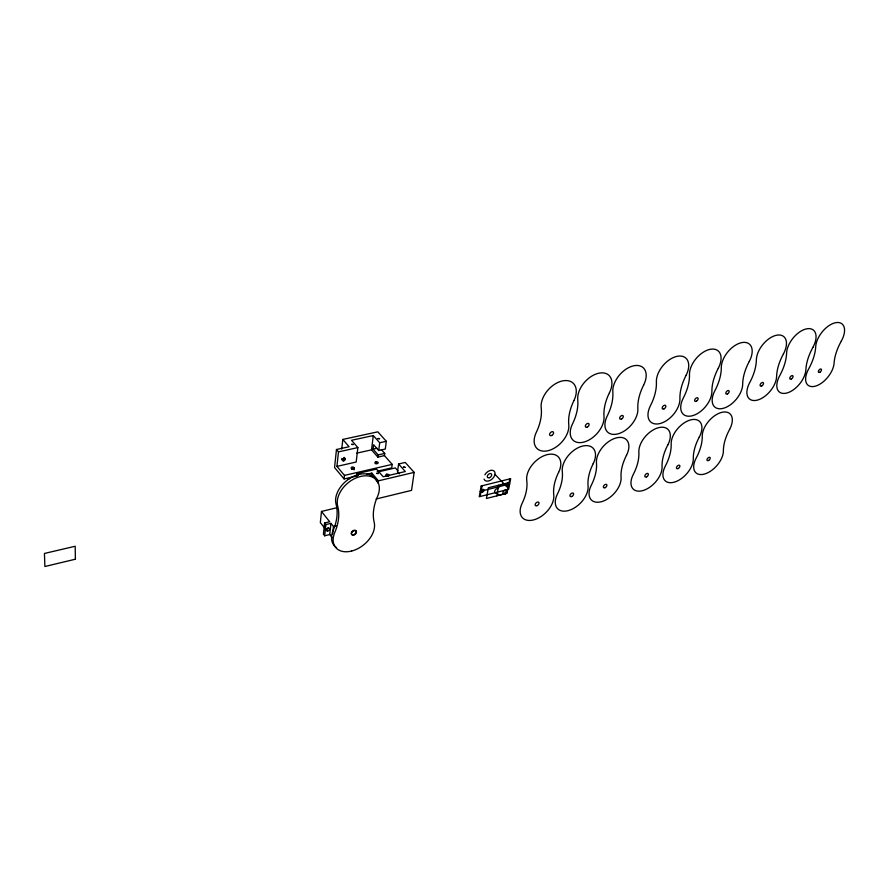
<?xml version="1.0" encoding="UTF-8"?>
<svg xmlns="http://www.w3.org/2000/svg" width="889" height="889" viewBox="0 0 889 889"><rect width="100%" height="100%" fill="white"/><g stroke="black" fill="none" stroke-linecap="round" stroke-linejoin="round"><path stroke-width="1.33" d="M336.953 507.697L321.485 511.453L320.34 522.599L325.218 528.788M321.485 511.453L329.675 521.743L324.585 522.999L323.418 534.189L324.685 535.8L329.741 534.522L332.253 537.701M325.041 528.377L326.319 529.933M324.685 535.8L325.863 524.61L324.585 522.999M377.169 471.259L391.727 467.87L392.193 464.38L384.448 455.613L377.881 457.102L378.158 454.912L373.069 449.112L373.613 444.733L378.714 450.523L385.293 449.045L386.293 441.288L377.825 431.832L342.81 439.433L349.088 446.723L336.475 449.512L334.553 467.547L344.087 478.949L357.311 475.871M344.087 478.949L344.476 475.404L336.931 466.392L338.487 451.879L336.475 449.512M329.741 534.522L330.952 523.343L325.863 524.61M341.754 449.089L342.81 439.433M332.653 533.967L333.464 526.51L330.952 523.343M351.8 468.992L352 467.225M378.714 450.523L379.703 442.755L373.291 435.543L351.533 440.288L357.867 447.589L356.189 462.024L336.931 466.392M356.645 476.282L356.956 473.626L376.525 469.092L383.17 476.737L405.295 471.537L398.583 463.98L405.24 462.447L414.152 472.381L411.551 490.372L376.125 498.996M377.881 457.102L371.535 449.856L373.291 435.543M371.491 475.704L371.824 473.115L366.713 474.304M375.58 463.536L375.803 461.78M378.125 483.416L378.458 480.827L371.824 473.115M384.448 455.613L384.726 453.423L381.314 449.578M386.437 476.004L386.671 474.248M398.583 463.98L397.505 471.815L399.294 473.826M480.171 496.495L482.082 485.772M496.762 495.862L498.751 485.183M509.775 478.893L506.997 493.262L486.427 498.485L488.372 487.772L509.03 482.616M333.464 526.51L336.098 525.855M480.204 491.384L509.664 483.994M378.458 480.827L414.152 472.381M347.532 479.049L350.188 478.426M378.058 471.937L395.327 467.914L397.961 470.903M344.476 475.404L392.193 464.38M378.158 454.912L384.726 453.423M373.069 449.112L376.992 448.234M356.667 453.179L371.535 449.856M338.487 451.879L357.867 447.589M379.703 442.755L386.293 441.288M494.973 474.359L503.885 483.649M505.274 485.094L508.008 487.95M344.265 458.013L345.276 459.191M356.956 473.626L358.345 475.271M341.743 458.402L343.521 460.502M344.154 457.402A1.634 1.156 -39.7 0 1 341.854 459.613M375.291 463.625A1.622 0.922 7.2 0 1 376.947 463.602M354.166 469.859A1.634 0.945 6.5 0 0 351.599 469.048A4.367 2.511 6.5 0 1 353.411 469.281M344.432 458.868A4.356 3.067 -39.7 0 1 342.965 460.069M353.311 467.458A4.367 2.511 6.5 0 1 353.922 467.592M386.237 476.071A1.634 0.945 7.4 0 1 387.815 476.071M387.204 476.071A1.634 0.945 7.4 0 1 385.993 474.604A1.634 0.945 7.4 0 1 388.582 474.559A1.634 0.945 7.4 0 1 388.249 476.048M328.252 527.666A1.811 1.233 -37.9 0 1 325.807 529.399M325.074 528.755A1.811 1.233 -37.9 0 1 325.163 527.91M336.553 547.624A23.37 15.635 -38.7 0 1 333.208 530.277A56.174 38.616 -36.4 0 0 336.053 504.13A23.759 16.235 -39.5 0 1 351.499 477.371A23.759 16.235 -39.5 0 1 376.847 481.605M484.827 474.793A6.567 4.256 -43.6 0 1 493.606 470.681A6.567 4.256 -43.6 0 1 492.117 479.049A6.567 4.256 -43.6 0 1 484.061 479.093M378.314 473.515L376.647 473.359L378.314 473.515M379.57 438.699L377.969 438.544L379.57 438.699M353.189 444.5L351.555 444.344L353.177 444.533M405.062 467.303L403.417 467.147L405.062 467.303M481.16 486.005L479.249 496.729L508.641 489.294L510.675 478.671L481.16 486.005M75.398 559.214L44.883 566.504L44.45 553.458L75.176 546.257L75.398 559.214M819.991 372.18A2.067 1.133 -51 0 0 821.247 369.146A2.067 1.133 -51 0 0 818.536 370.857A2.067 1.133 -51 0 0 819.991 372.18M791.499 378.892A2.134 1.189 -50.7 0 0 792.777 375.747A2.134 1.189 -50.7 0 0 789.943 377.536A2.134 1.189 -50.7 0 0 791.499 378.892M761.817 385.926A2.211 1.256 -50.2 0 0 763.284 382.67A2.211 1.256 -50.2 0 0 760.317 384.326A2.211 1.256 -50.2 0 0 761.817 385.926M841.35 340.998A43.094 23.025 -51.9 0 0 834.104 363.056A18.769 10.279 -51 0 1 814.802 386.304A18.769 10.279 -51 0 1 808.646 368.957A44.517 25.181 -50.9 0 0 815.713 346.677A19.114 10.546 -51.8 0 1 835.304 322.763A19.114 10.546 -51.8 0 1 841.35 340.998M812.946 347.288A43.55 23.714 -51.6 0 0 805.901 369.591A18.98 10.59 -50.7 0 1 786.409 393.127A18.98 10.59 -50.7 0 1 779.731 375.647A45.028 25.959 -50.5 0 0 786.598 353.133A19.325 10.868 -51.5 0 1 806.356 328.897A19.325 10.868 -51.5 0 1 812.946 347.288M783.465 353.833A44.039 24.448 -51.3 0 0 776.619 376.369A19.202 10.924 -50.2 0 1 756.95 400.217A19.202 10.924 -50.2 0 1 749.716 382.603A45.572 26.781 -50 0 0 756.372 359.834A19.547 11.213 -51.1 0 1 776.308 335.286A19.547 11.213 -51.1 0 1 783.465 353.833M727.535 393.894A2.145 1.245 -49.7 0 0 728.924 390.738A2.145 1.245 -49.7 0 0 726.013 392.36A2.145 1.245 -49.7 0 0 727.535 393.894M696.443 401.217A2.211 1.311 -49.2 0 0 697.843 397.95A2.211 1.311 -49.2 0 0 694.809 399.639A2.211 1.311 -49.2 0 0 696.443 401.217M664.139 408.829A2.289 1.378 -48.6 0 0 665.55 405.451A2.289 1.378 -48.6 0 0 662.372 407.206A2.289 1.378 -48.6 0 0 664.139 408.829M749.283 361.412A44.594 25.303 -50.8 0 0 742.682 384.237A19.458 11.301 -49.7 0 1 722.813 408.429A19.458 11.301 -49.7 0 1 714.9 390.66A46.206 27.748 -49.4 0 0 721.301 367.613A19.814 11.613 -50.6 0 1 741.437 342.676A19.814 11.613 -50.6 0 1 749.283 361.412M718.279 368.279A45.117 26.081 -50.4 0 0 711.9 391.36A19.691 11.657 -49.2 0 1 691.853 415.874A19.691 11.657 -49.2 0 1 683.33 397.983A46.784 28.626 -48.8 0 0 689.475 374.669A20.047 11.979 -50.1 0 1 709.8 349.399A20.047 11.979 -50.1 0 1 718.279 368.279M686.041 375.425A45.65 26.903 -49.9 0 0 679.918 398.772A19.936 12.024 -48.6 0 1 659.682 423.62A19.936 12.024 -48.6 0 1 650.492 405.584A47.406 29.548 -48 0 0 656.382 382.003A20.303 12.368 -49.6 0 1 676.885 356.378A20.303 12.368 -49.6 0 1 686.041 375.425M708.655 460.435A2.067 1.178 -47.9 0 0 709.978 457.457A2.067 1.178 -47.9 0 0 707.144 459.08A2.067 1.178 -47.9 0 0 708.655 460.435M678.151 468.525A2.134 1.233 -47.4 0 0 679.674 465.436A2.134 1.233 -47.4 0 0 676.707 466.925A2.134 1.233 -47.4 0 0 678.151 468.525M646.592 476.848A2.211 1.3 -46.7 0 0 648.137 473.659A2.211 1.3 -46.7 0 0 645.036 475.215A2.211 1.3 -46.7 0 0 646.592 476.848M729.602 429.431A42.983 23.936 -49.1 0 0 723.39 450.879A18.769 10.668 -47.9 0 1 704.199 474.126A18.769 10.668 -47.9 0 1 696.243 457.946A44.55 26.137 -47.5 0 0 702.243 436.299A19.08 10.968 -48.7 0 1 721.69 412.374A19.08 10.968 -48.7 0 1 729.602 429.431M699.287 437.044A43.483 24.648 -48.6 0 0 693.309 458.702A19.002 10.99 -47.4 0 1 673.94 482.249A19.002 10.99 -47.4 0 1 665.383 465.969A45.128 26.926 -46.8 0 0 671.162 444.1A19.314 11.29 -48.2 0 1 690.775 419.864A19.314 11.29 -48.2 0 1 699.287 437.044M667.806 444.945A44.017 25.392 -48.1 0 0 662.061 466.836A19.247 11.313 -46.7 0 1 642.525 490.684A19.247 11.313 -46.7 0 1 633.346 474.304A45.728 27.748 -46.1 0 0 638.858 452.201A19.558 11.646 -47.6 0 1 658.649 427.653A19.558 11.646 -47.6 0 1 667.806 444.945M605.198 487.65A2.156 1.289 -45.8 0 0 606.654 484.561A2.156 1.289 -45.8 0 0 603.598 486.083A2.156 1.289 -45.8 0 0 605.198 487.65M571.727 496.507A2.234 1.367 -45 0 0 573.405 493.317A2.234 1.367 -45 0 0 570.205 494.706A2.234 1.367 -45 0 0 571.727 496.507M537.067 505.652A2.311 1.434 -44.1 0 0 538.767 502.352A2.311 1.434 -44.1 0 0 535.411 503.796A2.311 1.434 -44.1 0 0 537.067 505.652M626.489 455.312A44.717 26.37 -47.3 0 0 621.078 477.493A19.569 11.746 -45.8 0 1 601.308 501.74A19.569 11.746 -45.8 0 1 591.296 485.238A46.55 28.837 -45 0 0 596.463 462.847A19.891 12.102 -46.7 0 1 616.466 437.866A19.891 12.102 -46.7 0 1 626.489 455.312M593.207 463.658A45.306 27.159 -46.6 0 0 588.074 486.072A19.836 12.102 -45 0 1 568.127 510.642A19.836 12.102 -45 0 1 557.425 494.051A47.239 29.715 -44.1 0 0 562.293 471.426A20.158 12.468 -45.9 0 1 582.473 446.1A20.158 12.468 -45.9 0 1 593.207 463.658M558.603 472.348A45.917 27.992 -45.8 0 0 553.769 494.995A20.125 12.468 -44.1 0 1 533.644 519.898A20.125 12.468 -44.1 0 1 522.187 503.207A47.962 30.626 -43 0 0 526.744 480.338A20.458 12.857 -45 0 1 547.102 454.668A20.458 12.857 -45 0 1 558.603 472.348M621.511 419.008A2.234 1.378 -47.7 0 0 623.033 415.741A2.234 1.378 -47.7 0 0 619.889 417.252A2.234 1.378 -47.7 0 0 621.511 419.008M587.296 427.076A2.311 1.456 -46.9 0 0 588.84 423.686A2.311 1.456 -46.9 0 0 585.551 425.264A2.311 1.456 -46.9 0 0 587.296 427.076M551.702 435.466A2.4 1.534 -46 0 0 553.258 431.954A2.4 1.534 -46 0 0 549.813 433.599A2.4 1.534 -46 0 0 551.702 435.466M643.636 385.07A46.372 28.004 -49.2 0 0 637.858 408.74A20.269 12.502 -47.7 0 1 617.377 434.021A20.269 12.502 -47.7 0 1 607.309 415.819A48.228 30.771 -47 0 0 612.821 391.905A20.636 12.879 -48.7 0 1 633.568 365.824A20.636 12.879 -48.7 0 1 643.636 385.07M609.498 392.638A46.961 28.893 -48.5 0 0 604.009 416.585A20.547 12.902 -46.9 0 1 583.34 442.211A20.547 12.902 -46.9 0 1 572.527 423.875A48.917 31.771 -46.1 0 0 577.739 399.683A20.903 13.302 -48 0 1 598.664 373.236A20.903 13.302 -48 0 1 609.498 392.638M343.765 460.835A1.634 1.145 -39.7 0 0 345.11 458.513A1.634 1.145 -39.7 0 0 342.587 459.213A1.634 1.145 -39.7 0 0 343.765 460.835M375.591 463.325A1.622 0.922 7.2 0 0 378.169 462.913A1.622 0.922 7.2 0 0 375.936 461.758A1.622 0.922 7.2 0 0 375.591 463.325M351.766 468.792A1.645 0.945 6.5 0 0 354.378 468.37A1.645 0.945 6.5 0 0 352.144 467.192A1.645 0.945 6.5 0 0 351.766 468.792M353.589 534.678A2.823 1.889 -38.7 0 0 355.944 530.766A2.823 1.889 -38.7 0 0 351.622 532.078A2.823 1.889 -38.7 0 0 353.589 534.678M327.708 530.989A1.822 1.233 -37.9 0 0 329.43 528.544A1.822 1.233 -37.9 0 0 326.652 529.122A1.822 1.233 -37.9 0 0 327.708 530.989M351.611 551.047A23.403 15.624 -38.7 0 0 374.191 522.365A53.018 35.104 -41.3 0 1 377.525 496.484A23.792 16.235 -39.5 0 0 360.512 476.46A23.792 16.235 -39.5 0 0 337.698 506.141A56.274 38.605 -36.5 0 1 334.82 532.311A23.403 15.624 -38.7 0 0 351.611 551.047M353.866 535A2.8 1.867 -38.7 0 0 356.2 531.122A2.8 1.867 -38.7 0 0 351.911 532.411A2.8 1.867 -38.7 0 0 353.866 535M573.95 400.528A47.584 29.826 -47.8 0 0 568.782 424.742A20.836 13.324 -46 0 1 547.913 450.734A20.836 13.324 -46 0 1 536.323 432.265A49.662 32.815 -45 0 0 541.201 407.784A21.203 13.746 -47.1 0 1 562.326 380.948A21.203 13.746 -47.1 0 1 573.95 400.528M506.663 484.261A6.645 4.234 -43.6 0 0 497.818 488.45A2.756 1.756 -43.5 0 0 494.64 491.317A2.756 1.756 -43.5 0 0 497.018 492.784A6.645 4.234 -43.6 0 0 505.096 492.662A6.645 4.234 -43.6 0 0 506.663 484.261M489.45 477.704A2.6 1.689 -43.6 0 0 491.417 473.97A2.6 1.689 -43.6 0 0 487.583 475.448A2.6 1.689 -43.6 0 0 489.45 477.704M505.063 494.095A2.634 1.678 -43.7 0 0 507.074 490.328A2.634 1.678 -43.7 0 0 503.207 491.85A2.634 1.678 -43.7 0 0 505.063 494.095M507.375 485.827A1.678 1.067 -43.9 0 0 508.586 483.416A1.678 1.067 -43.9 0 0 506.13 484.461A1.678 1.067 -43.9 0 0 507.375 485.827M482.483 492.095A1.7 1.089 -43.1 0 0 483.838 489.683A1.7 1.089 -43.1 0 0 481.338 490.584A1.7 1.089 -43.1 0 0 482.483 492.095"/></g></svg>
